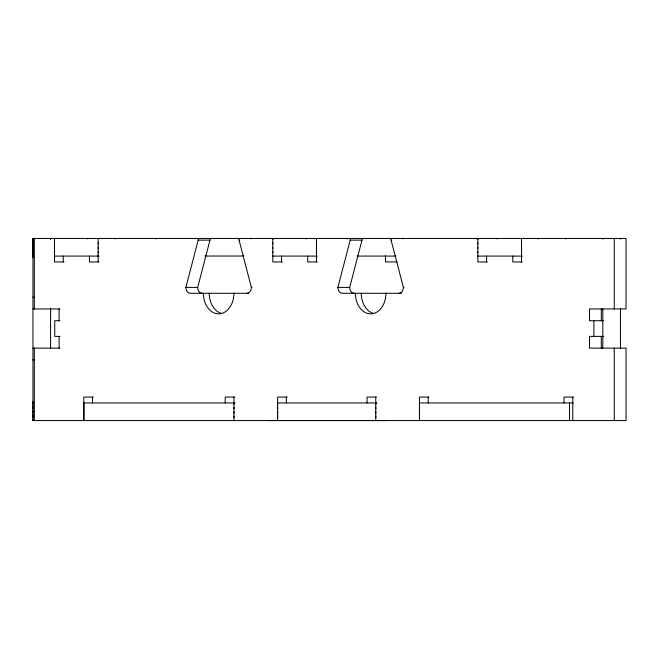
<?xml version="1.0" encoding="UTF-8"?>
<svg xmlns="http://www.w3.org/2000/svg" width="659" height="659" viewBox="0 0 659 659"><rect width="100%" height="100%" fill="white"/><g stroke="black" fill="none" stroke-linecap="round" stroke-linejoin="round"><path stroke-width="0.99" d="M32.95 252.413L32.95 253.147L32.95 238.459L626.05 238.459L626.05 308.956L589.508 308.956L589.517 320.711L603.463 320.711M32.95 248.74L32.95 245.799M32.95 244.332L32.95 241.4M32.95 239.925L32.95 238.459L32.95 239.192M32.95 404.428L32.95 401.488M32.95 257.554L32.95 254.613L32.95 255.346M32.95 253.147L32.95 250.206L32.95 250.939M32.95 417.641L32.95 414.709M32.95 413.242L32.95 410.302M32.95 408.835L32.95 405.895M54.508 254.984L54.508 256.087L99.155 256.087M54.508 251.68L54.508 250.577M54.508 247.273L54.508 246.169M54.508 242.866L54.508 241.762M59.104 320.711L59.104 308.956M98.175 256.087L98.175 254.984M98.175 252.776L98.175 251.68M98.175 248.369L98.175 247.273M98.175 243.97L98.175 242.866M233.953 417.641L233.953 416.175M233.953 413.242L233.953 411.768M233.953 408.835L233.953 407.361M233.953 404.428L233.953 402.954M272.81 239.563L272.81 238.459L272.81 261.961L282.274 261.961M272.81 252.776L272.81 251.68M272.81 248.369L272.81 247.273M272.81 243.97L272.81 242.866M277.62 417.641L277.62 416.175M277.62 413.242L277.62 411.768M277.62 408.835L277.62 407.361M277.62 404.428L277.62 402.954L376.767 402.954M316.468 251.68L316.468 250.577M316.468 247.273L316.468 246.169M316.468 242.866L316.468 241.762M316.468 239.563L316.468 238.459L316.468 261.961M375.778 417.641L375.787 416.175M375.778 413.242L375.787 411.768M375.778 408.835L375.787 407.361M375.778 404.428L375.787 402.954M419.445 417.641L419.445 416.175M419.445 413.242L419.445 411.768M419.445 408.835L419.445 407.361M419.445 404.428L419.445 402.954L573.198 402.954M477.841 239.563L477.841 238.459L477.841 261.961L487.314 261.961M477.841 252.776L477.841 251.68M477.841 248.369L477.841 247.273M477.841 243.97L477.841 242.866M521.5 239.563L521.5 238.459L521.5 261.961M601.305 348.125L601.305 336.378M602.82 239.192L602.828 238.459M620.448 239.192L620.448 238.459M32.95 255.717L32.95 256.45L32.95 254.613M32.95 248.006L32.95 246.54M32.95 243.599L32.95 242.133M50.578 239.192L50.578 238.459L50.578 239.011M32.95 252.043L32.95 251.31M32.95 254.25L32.95 253.517M248.484 293.288L190.253 293.288A5.873 4.366 -90 0 1 185.887 287.415L198.186 240.14A5.882 4.374 -90 0 0 198.367 238.459M202.049 293.288A5.873 4.366 -90 0 1 197.684 287.415L209.982 240.14A5.882 4.374 -90 0 0 210.163 238.459M401.232 293.288L342.268 293.288A5.873 4.366 -90 0 1 337.902 287.415L350.201 240.14A5.882 4.374 -90 0 0 350.382 238.459M354.056 293.288A5.873 4.366 -90 0 1 349.69 287.415L361.989 240.14A5.882 4.374 -90 0 0 362.17 238.459M198.186 240.14L209.982 240.14M238.896 238.459A5.882 4.374 90 0 0 239.077 240.14L239.818 240.14M350.201 240.14L361.989 240.14M390.911 238.459A5.882 4.374 -90 0 0 391.092 240.14L391.833 240.14M204.792 256.038L243.863 256.038M272.81 256.087L317.449 256.087M356.98 256.087L395.96 256.087M477.841 256.087L522.488 256.087M63.981 261.961L54.508 261.961L54.508 238.459M98.908 261.961L89.443 261.961L89.443 256.087M317.201 261.961L307.737 261.961L307.737 256.087M397.204 261.911L385.449 261.911L385.449 255.783M522.241 261.961L512.768 261.961L512.768 256.087M185.887 287.415L197.684 287.415M247.01 293.288A5.873 4.366 -90 0 0 251.376 287.415L252.117 287.415M337.902 287.415L349.69 287.415M399.024 293.288A5.873 4.366 -90 0 0 403.39 287.415L404.124 287.415M32.95 297.209L34.054 297.209M32.95 308.956L59.845 308.956M59.903 320.711L54.738 320.711L54.738 336.378L59.903 336.378M603.463 336.378L589.517 336.378L589.508 348.125L626.05 348.125L626.05 420.582L32.95 420.582L32.95 238.459M32.95 348.125L59.845 348.125M32.95 359.872L34.054 359.872M93.29 397.08L83.817 397.08L83.817 420.582M234.695 397.08L225.221 397.08L225.221 402.954M287.2 397.08L277.62 397.08L277.62 420.582M376.52 397.08L367.047 397.08L367.047 402.954M429.025 397.08L419.445 397.08L419.445 420.582M573.519 397.08L564.046 397.08L564.046 402.954M234.942 402.954L83.891 402.954L83.891 420.582M267.949 420.541L385.449 420.541M391.092 240.14L403.39 287.415M239.077 240.14L251.376 287.415M601.305 308.956L601.305 320.711M59.104 336.378L59.104 348.125M32.95 419.116L32.95 420.582M620.448 308.667L620.448 348.529M614.254 238.459L614.254 308.956M614.254 348.125L614.254 420.582M602.82 308.667L602.828 348.125M593.874 320.711L593.874 336.378M572.778 397.08L572.778 420.582M569.516 402.954L569.516 420.582M565.62 238.459L565.62 239.011M538.098 238.459L538.098 239.011M496.977 238.459L496.977 239.011M486.573 256.087L486.573 261.961M428.177 397.08L428.177 402.954M375.778 397.08L375.787 420.582M347.26 238.459L347.26 239.011M306.138 238.459L306.138 239.011M286.352 397.08L286.352 402.954M281.541 256.087L281.541 261.961M233.953 397.08L233.953 420.582M156.422 238.459L156.422 239.011M115.3 238.459L115.3 239.011M98.175 238.459L98.175 261.961M92.548 397.08L92.548 402.954M87.787 238.459L87.787 239.011M63.239 256.087L63.239 261.961M50.578 308.667L50.578 348.125M34.334 238.459L34.334 308.956M34.334 348.125L34.334 420.582M402.715 238.879A5.882 4.374 -90 0 1 402.707 238.459M233.912 293.288A20.561 15.281 -90 0 1 218.631 313.857A20.561 15.281 -90 0 1 203.351 293.288M250.7 238.879A5.882 4.374 -90 0 1 250.692 238.459M385.927 293.288A20.561 15.281 -90 0 1 370.646 313.857A20.561 15.281 -90 0 1 355.366 293.288M373.76 313.511A20.561 15.281 -90 0 1 361.264 293.288M221.745 313.511A20.561 15.281 -90 0 1 209.249 293.288"/></g></svg>
